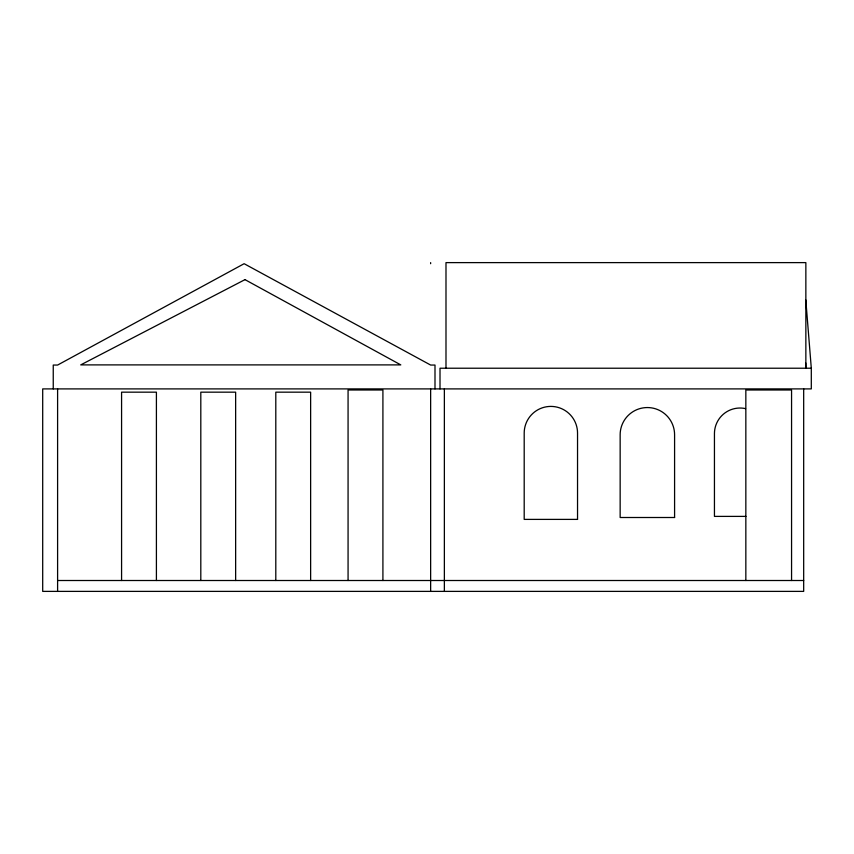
<?xml version="1.0" encoding="UTF-8"?>
<svg xmlns="http://www.w3.org/2000/svg" width="854" height="854" viewBox="0 0 854 854"><rect width="100%" height="100%" fill="white"/><g stroke="black" fill="none" stroke-linecap="round" stroke-linejoin="round"><path stroke-width="1.28" d="M803.678 388.901L803.678 591.384L42.7 591.384L42.7 388.901L811.3 388.901L811.3 368.223L440.013 368.223L440.013 388.901M745.937 516.392L714.446 516.392L714.446 433.597A25.588 25.588 0 0 1 745.574 408.628M57.602 580.506L803.678 580.506M805.792 299.903L811.3 368.223M805.738 362.95L805.856 368.223L805.856 262.616L445.991 262.616L445.991 368.223M791.562 580.506L791.562 389.99L745.841 389.99L745.841 580.506M444.368 388.901L444.368 591.384M434.996 388.901L434.996 365.053L430.64 365.053L244.127 263.705L57.602 365.053L53.247 365.053L53.247 388.901M430.64 262.616L430.64 263.705M430.64 388.901L430.64 591.384M382.912 580.506L382.912 389.99L348.069 389.99L348.069 580.506M310.632 580.506L310.632 392.167L275.799 392.167L275.799 580.506M235.64 580.506L235.64 392.167L200.807 392.167L200.807 580.506M156.41 580.506L156.41 392.167L121.578 392.167L121.578 580.506M57.602 388.901L57.602 591.384M244.991 279.632L80.724 364.893L400.793 364.893L244.991 279.632M674.585 517.503L620.153 517.503L620.153 434.771A27.221 27.221 0 0 1 647.375 407.55A27.221 27.221 0 0 1 674.585 434.771L674.585 517.503M577.539 519.392L524.196 519.392L524.196 433.074A26.677 26.677 0 0 1 550.862 406.408A26.677 26.677 0 0 1 577.539 433.074L577.539 519.392"/></g></svg>
